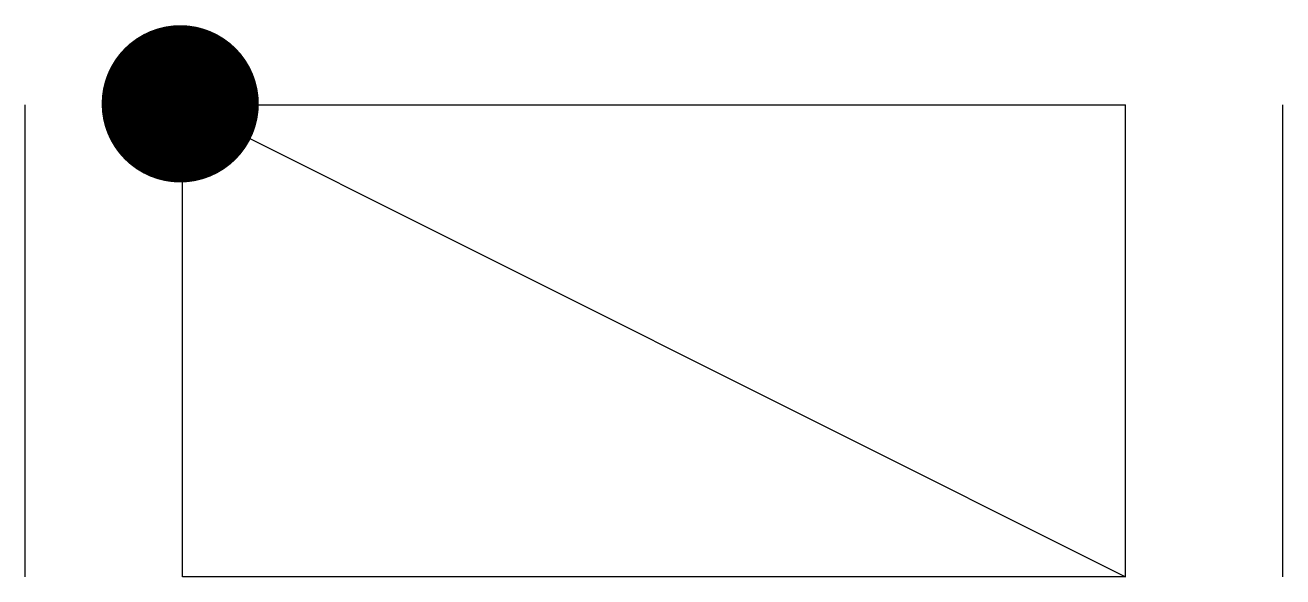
# Model space of a CAD drawing. Header units: millimetres. Extents: x -200 to 200, y -75 to 100.
import ezdxf

# ---------------------------------------------------------------- set-up
doc = ezdxf.new("R2010")
doc.units = ezdxf.units.MM

msp = doc.modelspace()

# ---------------------------------------------------------------- linework, layer by layer
at = {"color": 0, "linetype": 'ByBlock', "lineweight": -2}
for p, q in [((-200, -75), (-200, 75)), ((-150, -75), (-150, 75)), ((-150, 75), (150, 75)), ((-150, 75), (150, -75)), ((150, -75), (150, 75)), ((200, -75), (200, 75)), ((150, -75), (-150, -75))]:
    msp.add_line(p, q, dxfattribs=at)
at = {"color": 0, "linetype": 'ByBlock', "lineweight": -2, "const_width": 25}
msp.add_lwpolyline([(-163.18, 75.34, 1), (-138.18, 75.34, 1)], format="xyb", close=True, dxfattribs=at)

doc.saveas('drawing.dxf')
